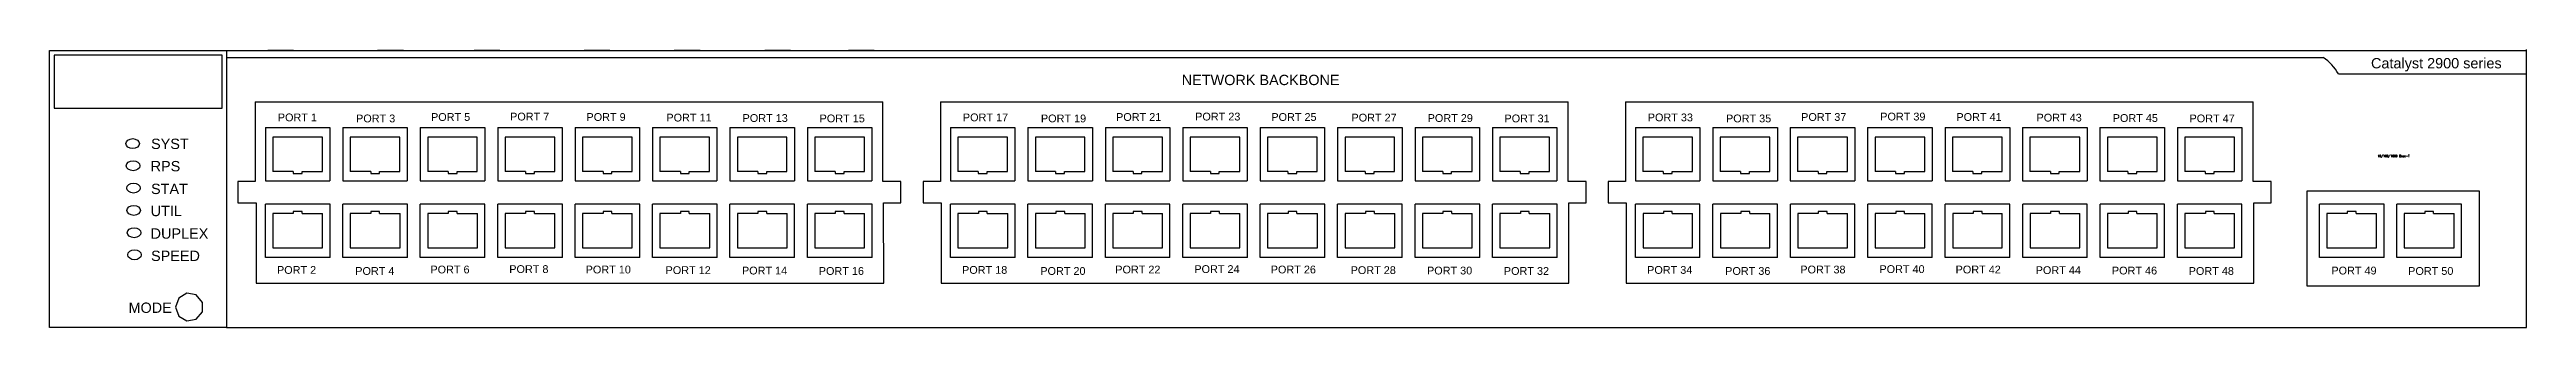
# Model space of a CAD drawing. Header units: inches. Extents: x 3.1 to 15.1, y 2.5 to 3.9.
import ezdxf

# ---------------------------------------------------------------- set-up
doc = ezdxf.new("R2010")
doc.units = ezdxf.units.IN
doc.header["$LTSCALE"] = 0.25
doc.header["$MEASUREMENT"] = 0
doc.styles.get("Standard").update_dxf_attribs({"font": 'arial.ttf'})
doc.styles.add('WD', font='txt.shx')

msp = doc.modelspace()

# ---------------------------------------------------------------- linework, layer by layer
at = {"color": 7, "ltscale": 0.5}
for p, q in [((3.912, 3.855), (15.052, 3.854)), ((4.237, 3.854), (4.112, 3.854)), ((4.769, 3.854), (4.644, 3.854)), ((5.237, 3.854), (5.112, 3.854)), ((5.769, 3.854), (5.644, 3.854)), ((6.206, 3.854), (6.081, 3.854)), ((6.644, 3.854), (6.519, 3.854)), ((7.05, 3.854), (6.925, 3.854)), ((4.052, 3.606), (7.092, 3.606)), ((7.37, 3.606), (10.41, 3.606)), ((10.688, 3.606), (13.728, 3.606)), ((4.101, 3.482), (4.413, 3.482)), ((4.101, 3.482), (4.101, 3.224)), ((4.413, 3.482), (4.413, 3.224)), ((4.476, 3.482), (4.788, 3.482)), ((4.476, 3.482), (4.476, 3.224)), ((4.788, 3.482), (4.788, 3.224)), ((4.851, 3.482), (5.163, 3.482)), ((4.851, 3.482), (4.851, 3.224)), ((5.163, 3.482), (5.163, 3.224)), ((5.226, 3.482), (5.538, 3.482)), ((5.226, 3.482), (5.226, 3.224)), ((5.538, 3.482), (5.538, 3.224)), ((5.601, 3.482), (5.913, 3.482)), ((5.601, 3.482), (5.601, 3.224)), ((5.913, 3.482), (5.913, 3.224)), ((5.976, 3.482), (6.288, 3.482)), ((5.976, 3.482), (5.976, 3.224)), ((6.288, 3.482), (6.288, 3.224)), ((6.351, 3.482), (6.663, 3.482)), ((6.351, 3.482), (6.351, 3.224)), ((6.663, 3.482), (6.663, 3.224)), ((6.726, 3.482), (7.038, 3.482)), ((6.726, 3.482), (6.726, 3.224)), ((7.038, 3.482), (7.038, 3.224)), ((7.419, 3.482), (7.731, 3.482)), ((7.419, 3.482), (7.419, 3.224)), ((7.731, 3.482), (7.731, 3.224)), ((7.794, 3.482), (8.106, 3.482)), ((7.794, 3.482), (7.794, 3.224)), ((8.106, 3.482), (8.106, 3.224)), ((8.169, 3.482), (8.481, 3.482)), ((8.169, 3.482), (8.169, 3.224)), ((8.481, 3.482), (8.481, 3.224)), ((8.544, 3.482), (8.856, 3.482)), ((8.544, 3.482), (8.544, 3.224)), ((8.856, 3.482), (8.856, 3.224)), ((8.919, 3.482), (9.231, 3.482)), ((8.919, 3.482), (8.919, 3.224)), ((9.231, 3.482), (9.231, 3.224)), ((9.294, 3.482), (9.606, 3.482)), ((9.294, 3.482), (9.294, 3.224)), ((9.606, 3.482), (9.606, 3.224)), ((9.669, 3.482), (9.981, 3.482)), ((9.669, 3.482), (9.669, 3.224)), ((9.981, 3.482), (9.981, 3.224)), ((10.044, 3.482), (10.356, 3.482)), ((10.044, 3.482), (10.044, 3.224)), ((10.356, 3.482), (10.356, 3.224)), ((10.736, 3.482), (11.049, 3.482)), ((10.736, 3.482), (10.736, 3.224)), ((11.049, 3.482), (11.049, 3.224)), ((11.111, 3.482), (11.424, 3.482)), ((11.111, 3.482), (11.111, 3.224)), ((11.424, 3.482), (11.424, 3.224)), ((11.486, 3.482), (11.799, 3.482)), ((11.486, 3.482), (11.486, 3.224)), ((11.799, 3.482), (11.799, 3.224)), ((11.861, 3.482), (12.174, 3.482)), ((11.861, 3.482), (11.861, 3.224)), ((12.174, 3.482), (12.174, 3.224)), ((12.236, 3.482), (12.549, 3.482)), ((12.236, 3.482), (12.236, 3.224)), ((12.549, 3.482), (12.549, 3.224)), ((12.611, 3.482), (12.924, 3.482)), ((12.611, 3.482), (12.611, 3.224)), ((12.924, 3.482), (12.924, 3.224)), ((12.986, 3.482), (13.299, 3.482)), ((12.986, 3.482), (12.986, 3.224)), ((13.299, 3.482), (13.299, 3.224)), ((13.361, 3.482), (13.674, 3.482)), ((13.361, 3.482), (13.361, 3.224)), ((13.674, 3.482), (13.674, 3.224)), ((4.377, 3.435), (4.137, 3.435)), ((4.137, 3.435), (4.137, 3.269)), ((4.377, 3.269), (4.377, 3.435)), ((4.752, 3.435), (4.512, 3.435)), ((4.512, 3.435), (4.512, 3.269)), ((4.752, 3.269), (4.752, 3.435)), ((5.127, 3.435), (4.887, 3.435)), ((4.887, 3.435), (4.887, 3.269)), ((5.127, 3.269), (5.127, 3.435)), ((5.502, 3.435), (5.262, 3.435)), ((5.262, 3.435), (5.262, 3.269)), ((5.502, 3.269), (5.502, 3.435)), ((5.877, 3.435), (5.637, 3.435)), ((5.637, 3.435), (5.637, 3.269)), ((5.877, 3.269), (5.877, 3.435)), ((6.252, 3.435), (6.012, 3.435)), ((6.012, 3.435), (6.012, 3.269)), ((6.252, 3.269), (6.252, 3.435)), ((6.627, 3.435), (6.387, 3.435)), ((6.387, 3.435), (6.387, 3.269)), ((6.627, 3.269), (6.627, 3.435)), ((7.002, 3.435), (6.762, 3.435)), ((6.762, 3.435), (6.762, 3.269)), ((7.002, 3.269), (7.002, 3.435)), ((7.695, 3.435), (7.455, 3.435)), ((7.455, 3.435), (7.455, 3.269)), ((7.695, 3.269), (7.695, 3.435)), ((8.07, 3.435), (7.83, 3.435)), ((7.83, 3.435), (7.83, 3.269)), ((8.07, 3.269), (8.07, 3.435)), ((8.445, 3.435), (8.205, 3.435)), ((8.205, 3.435), (8.205, 3.269)), ((8.445, 3.269), (8.445, 3.435)), ((8.82, 3.435), (8.58, 3.435)), ((8.58, 3.435), (8.58, 3.269)), ((8.82, 3.269), (8.82, 3.435)), ((9.195, 3.435), (8.955, 3.435)), ((8.955, 3.435), (8.955, 3.269)), ((9.195, 3.269), (9.195, 3.435)), ((9.57, 3.435), (9.33, 3.435)), ((9.33, 3.435), (9.33, 3.269)), ((9.57, 3.269), (9.57, 3.435)), ((9.945, 3.435), (9.705, 3.435)), ((9.705, 3.435), (9.705, 3.269)), ((9.945, 3.269), (9.945, 3.435)), ((10.32, 3.435), (10.08, 3.435)), ((10.08, 3.435), (10.08, 3.269)), ((10.32, 3.269), (10.32, 3.435)), ((11.013, 3.435), (10.772, 3.435)), ((10.772, 3.435), (10.772, 3.269)), ((11.013, 3.269), (11.013, 3.435)), ((11.388, 3.435), (11.147, 3.435)), ((11.147, 3.435), (11.147, 3.269)), ((11.388, 3.269), (11.388, 3.435)), ((11.763, 3.435), (11.522, 3.435)), ((11.522, 3.435), (11.522, 3.269)), ((11.763, 3.269), (11.763, 3.435)), ((12.138, 3.435), (11.897, 3.435)), ((11.897, 3.435), (11.897, 3.269)), ((12.138, 3.269), (12.138, 3.435)), ((12.513, 3.435), (12.272, 3.435)), ((12.272, 3.435), (12.272, 3.269)), ((12.513, 3.269), (12.513, 3.435)), ((12.888, 3.435), (12.647, 3.435)), ((12.647, 3.435), (12.647, 3.269)), ((12.888, 3.269), (12.888, 3.435)), ((13.263, 3.435), (13.022, 3.435)), ((13.022, 3.435), (13.022, 3.269)), ((13.263, 3.269), (13.263, 3.435)), ((13.638, 3.435), (13.397, 3.435)), ((13.397, 3.435), (13.397, 3.269)), ((13.638, 3.269), (13.638, 3.435)), ((4.236, 3.269), (4.137, 3.269)), ((4.236, 3.269), (4.236, 3.259)), ((4.236, 3.259), (4.279, 3.259)), ((4.279, 3.269), (4.377, 3.269)), ((4.279, 3.259), (4.279, 3.269)), ((4.611, 3.269), (4.512, 3.269)), ((4.611, 3.269), (4.611, 3.259)), ((4.611, 3.259), (4.654, 3.259)), ((4.654, 3.269), (4.752, 3.269)), ((4.654, 3.259), (4.654, 3.269)), ((4.986, 3.269), (4.887, 3.269)), ((4.986, 3.269), (4.986, 3.259)), ((4.986, 3.259), (5.029, 3.259)), ((5.029, 3.269), (5.127, 3.269)), ((5.029, 3.259), (5.029, 3.269)), ((5.361, 3.269), (5.262, 3.269)), ((5.361, 3.269), (5.361, 3.259)), ((5.361, 3.259), (5.404, 3.259)), ((5.404, 3.269), (5.502, 3.269)), ((5.404, 3.259), (5.404, 3.269)), ((5.736, 3.269), (5.637, 3.269)), ((5.736, 3.269), (5.736, 3.259)), ((5.736, 3.259), (5.779, 3.259)), ((5.779, 3.269), (5.877, 3.269)), ((5.779, 3.259), (5.779, 3.269)), ((6.111, 3.269), (6.012, 3.269)), ((6.111, 3.269), (6.111, 3.259)), ((6.111, 3.259), (6.154, 3.259)), ((6.154, 3.269), (6.252, 3.269)), ((6.154, 3.259), (6.154, 3.269)), ((6.486, 3.269), (6.387, 3.269)), ((6.486, 3.269), (6.486, 3.259)), ((6.486, 3.259), (6.529, 3.259)), ((6.529, 3.269), (6.627, 3.269)), ((6.529, 3.259), (6.529, 3.269)), ((6.861, 3.269), (6.762, 3.269)), ((6.861, 3.269), (6.861, 3.259)), ((6.861, 3.259), (6.904, 3.259)), ((6.904, 3.269), (7.002, 3.269)), ((6.904, 3.259), (6.904, 3.269)), ((7.553, 3.269), (7.455, 3.269)), ((7.553, 3.269), (7.553, 3.259)), ((7.553, 3.259), (7.596, 3.259)), ((7.596, 3.269), (7.695, 3.269)), ((7.596, 3.259), (7.596, 3.269)), ((7.928, 3.269), (7.83, 3.269)), ((7.928, 3.269), (7.928, 3.259)), ((7.928, 3.259), (7.971, 3.259)), ((7.971, 3.269), (8.07, 3.269)), ((7.971, 3.259), (7.971, 3.269)), ((8.303, 3.269), (8.205, 3.269)), ((8.303, 3.269), (8.303, 3.259)), ((8.303, 3.259), (8.346, 3.259)), ((8.346, 3.269), (8.445, 3.269)), ((8.346, 3.259), (8.346, 3.269)), ((8.678, 3.269), (8.58, 3.269)), ((8.678, 3.269), (8.678, 3.259)), ((8.678, 3.259), (8.721, 3.259)), ((8.721, 3.269), (8.82, 3.269)), ((8.721, 3.259), (8.721, 3.269)), ((9.053, 3.269), (8.955, 3.269)), ((9.053, 3.269), (9.053, 3.259)), ((9.053, 3.259), (9.096, 3.259)), ((9.096, 3.269), (9.195, 3.269)), ((9.096, 3.259), (9.096, 3.269)), ((9.428, 3.269), (9.33, 3.269)), ((9.428, 3.269), (9.428, 3.259)), ((9.428, 3.259), (9.471, 3.259)), ((9.471, 3.269), (9.57, 3.269)), ((9.471, 3.259), (9.471, 3.269)), ((9.803, 3.269), (9.705, 3.269)), ((9.803, 3.269), (9.803, 3.259)), ((9.803, 3.259), (9.846, 3.259)), ((9.846, 3.269), (9.945, 3.269)), ((9.846, 3.259), (9.846, 3.269)), ((10.178, 3.269), (10.08, 3.269)), ((10.178, 3.269), (10.178, 3.259)), ((10.178, 3.259), (10.221, 3.259)), ((10.221, 3.269), (10.32, 3.269)), ((10.221, 3.259), (10.221, 3.269)), ((10.871, 3.269), (10.772, 3.269)), ((10.871, 3.269), (10.871, 3.259)), ((10.871, 3.259), (10.914, 3.259)), ((10.914, 3.269), (11.013, 3.269)), ((10.914, 3.259), (10.914, 3.269)), ((11.246, 3.269), (11.147, 3.269)), ((11.246, 3.269), (11.246, 3.259)), ((11.246, 3.259), (11.289, 3.259)), ((11.289, 3.269), (11.388, 3.269)), ((11.289, 3.259), (11.289, 3.269)), ((11.621, 3.269), (11.522, 3.269)), ((11.621, 3.269), (11.621, 3.259)), ((11.621, 3.259), (11.664, 3.259)), ((11.664, 3.269), (11.763, 3.269)), ((11.664, 3.259), (11.664, 3.269)), ((11.996, 3.269), (11.897, 3.269)), ((11.996, 3.269), (11.996, 3.259)), ((11.996, 3.259), (12.039, 3.259)), ((12.039, 3.269), (12.138, 3.269)), ((12.039, 3.259), (12.039, 3.269)), ((12.371, 3.269), (12.272, 3.269)), ((12.371, 3.269), (12.371, 3.259)), ((12.371, 3.259), (12.414, 3.259)), ((12.414, 3.269), (12.513, 3.269)), ((12.414, 3.259), (12.414, 3.269)), ((12.746, 3.269), (12.647, 3.269)), ((12.746, 3.269), (12.746, 3.259)), ((12.746, 3.259), (12.789, 3.259)), ((12.789, 3.269), (12.888, 3.269)), ((12.789, 3.259), (12.789, 3.269)), ((13.121, 3.269), (13.022, 3.269)), ((13.121, 3.269), (13.121, 3.259)), ((13.121, 3.259), (13.164, 3.259)), ((13.164, 3.269), (13.263, 3.269)), ((13.164, 3.259), (13.164, 3.269)), ((13.496, 3.269), (13.397, 3.269)), ((13.496, 3.269), (13.496, 3.259)), ((13.496, 3.259), (13.539, 3.259)), ((13.539, 3.269), (13.638, 3.269)), ((13.539, 3.259), (13.539, 3.269)), ((4.101, 3.224), (4.413, 3.224)), ((4.476, 3.224), (4.788, 3.224)), ((4.851, 3.224), (5.163, 3.224)), ((5.226, 3.224), (5.538, 3.224)), ((5.601, 3.224), (5.913, 3.224)), ((5.976, 3.224), (6.288, 3.224)), ((6.351, 3.224), (6.663, 3.224)), ((6.726, 3.224), (7.038, 3.224)), ((7.419, 3.224), (7.731, 3.224)), ((7.794, 3.224), (8.106, 3.224)), ((8.169, 3.224), (8.481, 3.224)), ((8.544, 3.224), (8.856, 3.224)), ((8.919, 3.224), (9.231, 3.224)), ((9.294, 3.224), (9.606, 3.224)), ((9.669, 3.224), (9.981, 3.224)), ((10.044, 3.224), (10.356, 3.224)), ((10.736, 3.224), (11.049, 3.224)), ((11.111, 3.224), (11.424, 3.224)), ((11.486, 3.224), (11.799, 3.224)), ((11.861, 3.224), (12.174, 3.224)), ((12.236, 3.224), (12.549, 3.224)), ((12.611, 3.224), (12.924, 3.224)), ((12.986, 3.224), (13.299, 3.224)), ((13.361, 3.224), (13.674, 3.224)), ((4.414, 3.111), (4.101, 3.111)), ((4.101, 2.853), (4.101, 3.111)), ((4.236, 3.066), (4.137, 3.066)), ((4.137, 3.066), (4.137, 2.9)), ((4.279, 3.076), (4.236, 3.076)), ((4.236, 3.076), (4.236, 3.066)), ((4.279, 3.066), (4.279, 3.076)), ((4.279, 3.066), (4.378, 3.066)), ((4.378, 2.9), (4.378, 3.066)), ((4.414, 2.853), (4.414, 3.111)), ((4.789, 3.111), (4.476, 3.111)), ((4.476, 2.853), (4.476, 3.111)), ((4.611, 3.066), (4.512, 3.066)), ((4.512, 3.066), (4.512, 2.9)), ((4.654, 3.076), (4.611, 3.076)), ((4.611, 3.076), (4.611, 3.066)), ((4.654, 3.066), (4.654, 3.076)), ((4.654, 3.066), (4.753, 3.066)), ((4.753, 2.9), (4.753, 3.066)), ((4.789, 2.853), (4.789, 3.111)), ((5.164, 3.111), (4.851, 3.111)), ((4.851, 2.853), (4.851, 3.111)), ((4.986, 3.066), (4.887, 3.066)), ((4.887, 3.066), (4.887, 2.9)), ((5.029, 3.076), (4.986, 3.076)), ((4.986, 3.076), (4.986, 3.066)), ((5.029, 3.066), (5.029, 3.076)), ((5.029, 3.066), (5.128, 3.066)), ((5.128, 2.9), (5.128, 3.066)), ((5.164, 2.853), (5.164, 3.111)), ((5.539, 3.111), (5.226, 3.111)), ((5.226, 2.853), (5.226, 3.111)), ((5.361, 3.066), (5.262, 3.066)), ((5.262, 3.066), (5.262, 2.9)), ((5.404, 3.076), (5.361, 3.076)), ((5.361, 3.076), (5.361, 3.066)), ((5.404, 3.066), (5.404, 3.076)), ((5.404, 3.066), (5.503, 3.066)), ((5.503, 2.9), (5.503, 3.066)), ((5.539, 2.853), (5.539, 3.111)), ((5.914, 3.111), (5.601, 3.111)), ((5.601, 2.853), (5.601, 3.111)), ((5.736, 3.066), (5.637, 3.066)), ((5.637, 3.066), (5.637, 2.9)), ((5.779, 3.076), (5.736, 3.076)), ((5.736, 3.076), (5.736, 3.066)), ((5.779, 3.066), (5.779, 3.076)), ((5.779, 3.066), (5.878, 3.066)), ((5.878, 2.9), (5.878, 3.066)), ((5.914, 2.853), (5.914, 3.111)), ((6.289, 3.111), (5.976, 3.111)), ((5.976, 2.853), (5.976, 3.111)), ((6.111, 3.066), (6.012, 3.066)), ((6.012, 3.066), (6.012, 2.9)), ((6.154, 3.076), (6.111, 3.076)), ((6.111, 3.076), (6.111, 3.066)), ((6.154, 3.066), (6.154, 3.076)), ((6.154, 3.066), (6.253, 3.066)), ((6.253, 2.9), (6.253, 3.066)), ((6.289, 2.853), (6.289, 3.111)), ((6.664, 3.111), (6.351, 3.111)), ((6.351, 2.853), (6.351, 3.111)), ((6.486, 3.066), (6.387, 3.066)), ((6.387, 3.066), (6.387, 2.9)), ((6.529, 3.076), (6.486, 3.076)), ((6.486, 3.076), (6.486, 3.066)), ((6.529, 3.066), (6.529, 3.076)), ((6.529, 3.066), (6.628, 3.066)), ((6.628, 2.9), (6.628, 3.066)), ((6.664, 2.853), (6.664, 3.111)), ((7.039, 3.111), (6.726, 3.111)), ((6.726, 2.853), (6.726, 3.111)), ((6.861, 3.066), (6.762, 3.066)), ((6.762, 3.066), (6.762, 2.9)), ((6.904, 3.076), (6.861, 3.076)), ((6.861, 3.076), (6.861, 3.066)), ((6.904, 3.066), (6.904, 3.076)), ((6.904, 3.066), (7.003, 3.066)), ((7.003, 2.9), (7.003, 3.066)), ((7.039, 2.853), (7.039, 3.111)), ((7.732, 3.111), (7.419, 3.111)), ((7.419, 2.853), (7.419, 3.111)), ((7.554, 3.066), (7.455, 3.066)), ((7.455, 3.066), (7.455, 2.9)), ((7.597, 3.076), (7.554, 3.076)), ((7.554, 3.076), (7.554, 3.066)), ((7.597, 3.066), (7.597, 3.076)), ((7.597, 3.066), (7.696, 3.066)), ((7.696, 2.9), (7.696, 3.066)), ((7.732, 2.853), (7.732, 3.111)), ((8.107, 3.111), (7.794, 3.111)), ((7.794, 2.853), (7.794, 3.111)), ((7.929, 3.066), (7.83, 3.066)), ((7.83, 3.066), (7.83, 2.9)), ((7.972, 3.076), (7.929, 3.076)), ((7.929, 3.076), (7.929, 3.066)), ((7.972, 3.066), (7.972, 3.076)), ((7.972, 3.066), (8.071, 3.066)), ((8.071, 2.9), (8.071, 3.066)), ((8.107, 2.853), (8.107, 3.111)), ((8.482, 3.111), (8.169, 3.111)), ((8.169, 2.853), (8.169, 3.111)), ((8.304, 3.066), (8.205, 3.066)), ((8.205, 3.066), (8.205, 2.9)), ((8.347, 3.076), (8.304, 3.076)), ((8.304, 3.076), (8.304, 3.066)), ((8.347, 3.066), (8.347, 3.076)), ((8.347, 3.066), (8.446, 3.066)), ((8.446, 2.9), (8.446, 3.066)), ((8.482, 2.853), (8.482, 3.111)), ((8.857, 3.111), (8.544, 3.111)), ((8.544, 2.853), (8.544, 3.111)), ((8.679, 3.066), (8.58, 3.066)), ((8.58, 3.066), (8.58, 2.9)), ((8.722, 3.076), (8.679, 3.076)), ((8.679, 3.076), (8.679, 3.066)), ((8.722, 3.066), (8.722, 3.076)), ((8.722, 3.066), (8.821, 3.066)), ((8.821, 2.9), (8.821, 3.066)), ((8.857, 2.853), (8.857, 3.111)), ((9.232, 3.111), (8.919, 3.111)), ((8.919, 2.853), (8.919, 3.111)), ((9.054, 3.066), (8.955, 3.066)), ((8.955, 3.066), (8.955, 2.9)), ((9.097, 3.076), (9.054, 3.076)), ((9.054, 3.076), (9.054, 3.066)), ((9.097, 3.066), (9.097, 3.076)), ((9.097, 3.066), (9.196, 3.066)), ((9.196, 2.9), (9.196, 3.066)), ((9.232, 2.853), (9.232, 3.111)), ((9.607, 3.111), (9.294, 3.111)), ((9.294, 2.853), (9.294, 3.111)), ((9.429, 3.066), (9.33, 3.066)), ((9.33, 3.066), (9.33, 2.9)), ((9.472, 3.076), (9.429, 3.076)), ((9.429, 3.076), (9.429, 3.066)), ((9.472, 3.066), (9.472, 3.076)), ((9.472, 3.066), (9.571, 3.066)), ((9.571, 2.9), (9.571, 3.066)), ((9.607, 2.853), (9.607, 3.111)), ((9.982, 3.111), (9.669, 3.111)), ((9.669, 2.853), (9.669, 3.111)), ((9.804, 3.066), (9.705, 3.066)), ((9.705, 3.066), (9.705, 2.9)), ((9.847, 3.076), (9.804, 3.076)), ((9.804, 3.076), (9.804, 3.066)), ((9.847, 3.066), (9.847, 3.076)), ((9.847, 3.066), (9.946, 3.066)), ((9.946, 2.9), (9.946, 3.066)), ((9.982, 2.853), (9.982, 3.111)), ((10.357, 3.111), (10.044, 3.111)), ((10.044, 2.853), (10.044, 3.111)), ((10.179, 3.066), (10.08, 3.066)), ((10.08, 3.066), (10.08, 2.9)), ((10.222, 3.076), (10.179, 3.076)), ((10.179, 3.076), (10.179, 3.066)), ((10.222, 3.066), (10.222, 3.076)), ((10.222, 3.066), (10.321, 3.066)), ((10.321, 2.9), (10.321, 3.066)), ((10.357, 2.853), (10.357, 3.111)), ((11.049, 3.111), (10.737, 3.111)), ((10.737, 2.853), (10.737, 3.111)), ((10.872, 3.066), (10.773, 3.066)), ((10.773, 3.066), (10.773, 2.9)), ((10.915, 3.076), (10.872, 3.076)), ((10.872, 3.076), (10.872, 3.066)), ((10.915, 3.066), (10.915, 3.076)), ((10.915, 3.066), (11.013, 3.066)), ((11.013, 2.9), (11.013, 3.066)), ((11.049, 2.853), (11.049, 3.111)), ((11.424, 3.111), (11.112, 3.111)), ((11.112, 2.853), (11.112, 3.111)), ((11.247, 3.066), (11.148, 3.066)), ((11.148, 3.066), (11.148, 2.9)), ((11.29, 3.076), (11.247, 3.076)), ((11.247, 3.076), (11.247, 3.066)), ((11.29, 3.066), (11.29, 3.076)), ((11.29, 3.066), (11.388, 3.066)), ((11.388, 2.9), (11.388, 3.066)), ((11.424, 2.853), (11.424, 3.111)), ((11.799, 3.111), (11.487, 3.111)), ((11.487, 2.853), (11.487, 3.111)), ((11.622, 3.066), (11.523, 3.066)), ((11.523, 3.066), (11.523, 2.9)), ((11.665, 3.076), (11.622, 3.076)), ((11.622, 3.076), (11.622, 3.066)), ((11.665, 3.066), (11.665, 3.076)), ((11.665, 3.066), (11.763, 3.066)), ((11.763, 2.9), (11.763, 3.066)), ((11.799, 2.853), (11.799, 3.111)), ((12.174, 3.111), (11.862, 3.111)), ((11.862, 2.853), (11.862, 3.111)), ((11.997, 3.066), (11.898, 3.066)), ((11.898, 3.066), (11.898, 2.9)), ((12.04, 3.076), (11.997, 3.076)), ((11.997, 3.076), (11.997, 3.066)), ((12.04, 3.066), (12.04, 3.076)), ((12.04, 3.066), (12.138, 3.066)), ((12.138, 2.9), (12.138, 3.066)), ((12.174, 2.853), (12.174, 3.111)), ((12.549, 3.111), (12.237, 3.111)), ((12.237, 2.853), (12.237, 3.111)), ((12.372, 3.066), (12.273, 3.066)), ((12.273, 3.066), (12.273, 2.9)), ((12.415, 3.076), (12.372, 3.076)), ((12.372, 3.076), (12.372, 3.066)), ((12.415, 3.066), (12.415, 3.076)), ((12.415, 3.066), (12.513, 3.066)), ((12.513, 2.9), (12.513, 3.066)), ((12.549, 2.853), (12.549, 3.111)), ((12.924, 3.111), (12.612, 3.111)), ((12.612, 2.853), (12.612, 3.111)), ((12.747, 3.066), (12.648, 3.066)), ((12.648, 3.066), (12.648, 2.9)), ((12.79, 3.076), (12.747, 3.076)), ((12.747, 3.076), (12.747, 3.066)), ((12.79, 3.066), (12.79, 3.076)), ((12.79, 3.066), (12.888, 3.066)), ((12.888, 2.9), (12.888, 3.066)), ((12.924, 2.853), (12.924, 3.111)), ((13.299, 3.111), (12.987, 3.111)), ((12.987, 2.853), (12.987, 3.111)), ((13.122, 3.066), (13.023, 3.066)), ((13.023, 3.066), (13.023, 2.9)), ((13.165, 3.076), (13.122, 3.076)), ((13.122, 3.076), (13.122, 3.066)), ((13.165, 3.066), (13.165, 3.076)), ((13.165, 3.066), (13.263, 3.066)), ((13.263, 2.9), (13.263, 3.066)), ((13.299, 2.853), (13.299, 3.111)), ((13.674, 3.111), (13.362, 3.111)), ((13.362, 2.853), (13.362, 3.111)), ((13.497, 3.066), (13.398, 3.066)), ((13.398, 3.066), (13.398, 2.9)), ((13.54, 3.076), (13.497, 3.076)), ((13.497, 3.076), (13.497, 3.066)), ((13.54, 3.066), (13.54, 3.076)), ((13.54, 3.066), (13.638, 3.066)), ((13.638, 2.9), (13.638, 3.066)), ((13.674, 2.853), (13.674, 3.111)), ((14.362, 3.111), (14.049, 3.111)), ((14.049, 2.853), (14.049, 3.111)), ((14.184, 3.066), (14.085, 3.066)), ((14.085, 3.066), (14.085, 2.9)), ((14.227, 3.076), (14.184, 3.076)), ((14.184, 3.076), (14.184, 3.066)), ((14.227, 3.066), (14.227, 3.076)), ((14.227, 3.066), (14.326, 3.066)), ((14.326, 2.9), (14.326, 3.066)), ((14.362, 2.853), (14.362, 3.111)), ((14.737, 3.111), (14.424, 3.111)), ((14.424, 2.853), (14.424, 3.111)), ((14.559, 3.066), (14.46, 3.066)), ((14.46, 3.066), (14.46, 2.9)), ((14.602, 3.076), (14.559, 3.076)), ((14.559, 3.076), (14.559, 3.066)), ((14.602, 3.066), (14.602, 3.076)), ((14.602, 3.066), (14.701, 3.066)), ((14.701, 2.9), (14.701, 3.066)), ((14.737, 2.853), (14.737, 3.111)), ((4.137, 2.9), (4.378, 2.9)), ((4.512, 2.9), (4.753, 2.9)), ((4.887, 2.9), (5.128, 2.9)), ((5.262, 2.9), (5.503, 2.9)), ((5.637, 2.9), (5.878, 2.9)), ((6.012, 2.9), (6.253, 2.9)), ((6.387, 2.9), (6.628, 2.9)), ((6.762, 2.9), (7.003, 2.9)), ((7.455, 2.9), (7.696, 2.9)), ((7.83, 2.9), (8.071, 2.9)), ((8.205, 2.9), (8.446, 2.9)), ((8.58, 2.9), (8.821, 2.9)), ((8.955, 2.9), (9.196, 2.9)), ((9.33, 2.9), (9.571, 2.9)), ((9.705, 2.9), (9.946, 2.9)), ((10.08, 2.9), (10.321, 2.9)), ((10.773, 2.9), (11.013, 2.9)), ((11.148, 2.9), (11.388, 2.9)), ((11.523, 2.9), (11.763, 2.9)), ((11.898, 2.9), (12.138, 2.9)), ((12.273, 2.9), (12.513, 2.9)), ((12.648, 2.9), (12.888, 2.9)), ((13.023, 2.9), (13.263, 2.9)), ((13.398, 2.9), (13.638, 2.9)), ((14.085, 2.9), (14.326, 2.9)), ((14.46, 2.9), (14.701, 2.9)), ((4.414, 2.853), (4.101, 2.853)), ((4.789, 2.853), (4.476, 2.853)), ((5.164, 2.853), (4.851, 2.853)), ((5.539, 2.853), (5.226, 2.853)), ((5.914, 2.853), (5.601, 2.853)), ((6.289, 2.853), (5.976, 2.853)), ((6.664, 2.853), (6.351, 2.853)), ((7.039, 2.853), (6.726, 2.853)), ((7.732, 2.853), (7.419, 2.853)), ((8.107, 2.853), (7.794, 2.853)), ((8.482, 2.853), (8.169, 2.853)), ((8.857, 2.853), (8.544, 2.853)), ((9.232, 2.853), (8.919, 2.853)), ((9.607, 2.853), (9.294, 2.853)), ((9.982, 2.853), (9.669, 2.853)), ((10.357, 2.853), (10.044, 2.853)), ((11.049, 2.853), (10.737, 2.853)), ((11.424, 2.853), (11.112, 2.853)), ((11.799, 2.853), (11.487, 2.853)), ((12.174, 2.853), (11.862, 2.853)), ((12.549, 2.853), (12.237, 2.853)), ((12.924, 2.853), (12.612, 2.853)), ((13.299, 2.853), (12.987, 2.853)), ((13.674, 2.853), (13.362, 2.853)), ((14.362, 2.853), (14.049, 2.853)), ((14.737, 2.853), (14.424, 2.853))]:
    msp.add_line(p, q, dxfattribs=at)
for p, q in [((15.052, 2.515), (15.052, 3.859)), ((3.912, 3.821), (14.067, 3.821)), ((14.141, 3.741), (15.052, 3.741)), ((4.052, 3.606), (4.052, 3.22)), ((7.092, 3.22), (7.092, 3.606)), ((7.37, 3.606), (7.37, 3.22)), ((10.41, 3.22), (10.41, 3.606)), ((10.688, 3.606), (10.688, 3.22)), ((13.728, 3.22), (13.728, 3.606)), ((4.052, 3.22), (3.968, 3.22)), ((3.968, 3.22), (3.968, 3.117)), ((7.179, 3.22), (7.092, 3.22)), ((7.179, 3.117), (7.179, 3.22)), ((7.37, 3.22), (7.286, 3.22)), ((7.286, 3.22), (7.286, 3.117)), ((10.497, 3.22), (10.41, 3.22)), ((10.497, 3.117), (10.497, 3.22)), ((10.688, 3.22), (10.604, 3.22)), ((10.604, 3.22), (10.604, 3.117)), ((13.815, 3.22), (13.728, 3.22)), ((13.815, 3.117), (13.815, 3.22)), ((3.968, 3.117), (4.056, 3.117)), ((4.056, 3.117), (4.056, 2.728)), ((7.095, 3.117), (7.179, 3.117)), ((7.096, 2.728), (7.095, 3.117)), ((7.286, 3.117), (7.373, 3.117)), ((7.373, 3.117), (7.373, 2.728)), ((10.413, 3.117), (10.497, 3.117)), ((10.413, 2.728), (10.413, 3.117)), ((10.604, 3.117), (10.691, 3.117)), ((10.691, 3.117), (10.691, 2.728)), ((13.731, 3.117), (13.815, 3.117)), ((13.731, 2.728), (13.731, 3.117)), ((4.056, 2.728), (7.096, 2.728)), ((7.373, 2.728), (10.413, 2.728)), ((10.691, 2.728), (13.731, 2.728)), ((3.912, 2.515), (15.052, 2.515))]:
    msp.add_line(p, q)
for points in [[(3.912, 3.855), (3.912, 2.515), (3.055, 2.515), (3.055, 3.855)], [(3.078, 3.832), (3.078, 3.575), (3.892, 3.575), (3.892, 3.832)], [(13.988, 3.174), (13.988, 2.716), (14.825, 2.716), (14.825, 3.174)], [(3.681, 2.569), (3.721, 2.546), (3.766, 2.554), (3.796, 2.59), (3.796, 2.636), (3.766, 2.672), (3.721, 2.68), (3.681, 2.656), (3.665, 2.613)]]:
    msp.add_lwpolyline(points, close=True)
msp.add_arc((13.937, 3.627), 0.234, 29.2231, 56.1164)
for centre in [(3.458, 3.404), (3.46, 3.297), (3.462, 3.189), (3.463, 3.081), (3.465, 2.973), (3.467, 2.866)]:
    msp.add_ellipse(centre, major_axis=(0.0329, 0), ratio=0.733389)

# ---------------------------------------------------------------- texts
at = {"color": 7, "linetype": 'Continuous', "ltscale": 0.5}
for s, height, p in [('NETWORK BACKBONE', 0.05, (8.539, 3.687)), ('Catalyst 2900 series', 0.05, (14.299, 3.768)), ('PORT 1', 0.0376, (4.161, 3.512)), ('PORT 3', 0.0376, (4.54, 3.507)), ('PORT 5', 0.0376, (4.903, 3.514)), ('PORT 7', 0.0376, (5.286, 3.516)), ('PORT 9', 0.0376, (5.656, 3.514)), ('PORT 11', 0.0376, (6.043, 3.511)), ('PORT 13', 0.0376, (6.412, 3.509)), ('PORT 15', 0.0376, (6.785, 3.507)), ('PORT 17', 0.0376, (7.479, 3.512)), ('PORT 19', 0.0376, (7.857, 3.507)), ('PORT 21', 0.0376, (8.221, 3.514)), ('PORT 23', 0.0376, (8.604, 3.516)), ('PORT 25', 0.0376, (8.973, 3.514)), ('PORT 27', 0.0376, (9.361, 3.511)), ('PORT 29', 0.0376, (9.73, 3.509)), ('PORT 31', 0.0376, (10.102, 3.507)), ('PORT 33', 0.0376, (10.796, 3.512)), ('PORT 35', 0.0376, (11.175, 3.507)), ('PORT 37', 0.0376, (11.539, 3.514)), ('PORT 39', 0.0376, (11.922, 3.516)), ('PORT 41', 0.0376, (12.291, 3.514)), ('PORT 43', 0.0376, (12.679, 3.511)), ('PORT 45', 0.0376, (13.048, 3.509)), ('PORT 47', 0.0376, (13.42, 3.507)), ('SYST', 0.05, (3.547, 3.378)), ('RPS', 0.05, (3.545, 3.27)), ('STAT', 0.05, (3.547, 3.16)), ('UTIL', 0.05, (3.545, 3.053)), ('DUPLEX', 0.05, (3.545, 2.944)), ('SPEED', 0.05, (3.547, 2.836)), ('MODE', 0.05, (3.438, 2.585))]:
    msp.add_text(s, height=height, dxfattribs=at).set_placement(p)
for s, p in [('PORT 2', (4.157, 2.774)), ('PORT 4', (4.536, 2.769)), ('PORT 6', (4.9, 2.776)), ('PORT 8', (5.282, 2.778)), ('PORT 10', (5.652, 2.776)), ('PORT 12', (6.039, 2.773)), ('PORT 14', (6.409, 2.771)), ('PORT 16', (6.781, 2.769)), ('PORT 18', (7.475, 2.774)), ('PORT 20', (7.854, 2.769)), ('PORT 22', (8.217, 2.776)), ('PORT 24', (8.6, 2.778)), ('PORT 26', (8.97, 2.776)), ('PORT 28', (9.357, 2.773)), ('PORT 30', (9.727, 2.771)), ('PORT 32', (10.099, 2.769)), ('PORT 34', (10.793, 2.774)), ('PORT 36', (11.171, 2.769)), ('PORT 38', (11.535, 2.776)), ('PORT 40', (11.918, 2.778)), ('PORT 42', (12.287, 2.776)), ('PORT 44', (12.675, 2.773)), ('PORT 46', (13.044, 2.771)), ('PORT 48', (13.416, 2.769)), ('PORT 49', (14.107, 2.771)), ('PORT 50', (14.479, 2.769))]:
    msp.add_text(s, height=0.0376, rotation=360, dxfattribs=at).set_placement(p)
at = {"style": 'WD', "flags": 1}
msp.add_attdef('10/100/1000 Base-T', (14.331, 3.339), '', height=0.01, dxfattribs=at)

doc.saveas('drawing.dxf')
